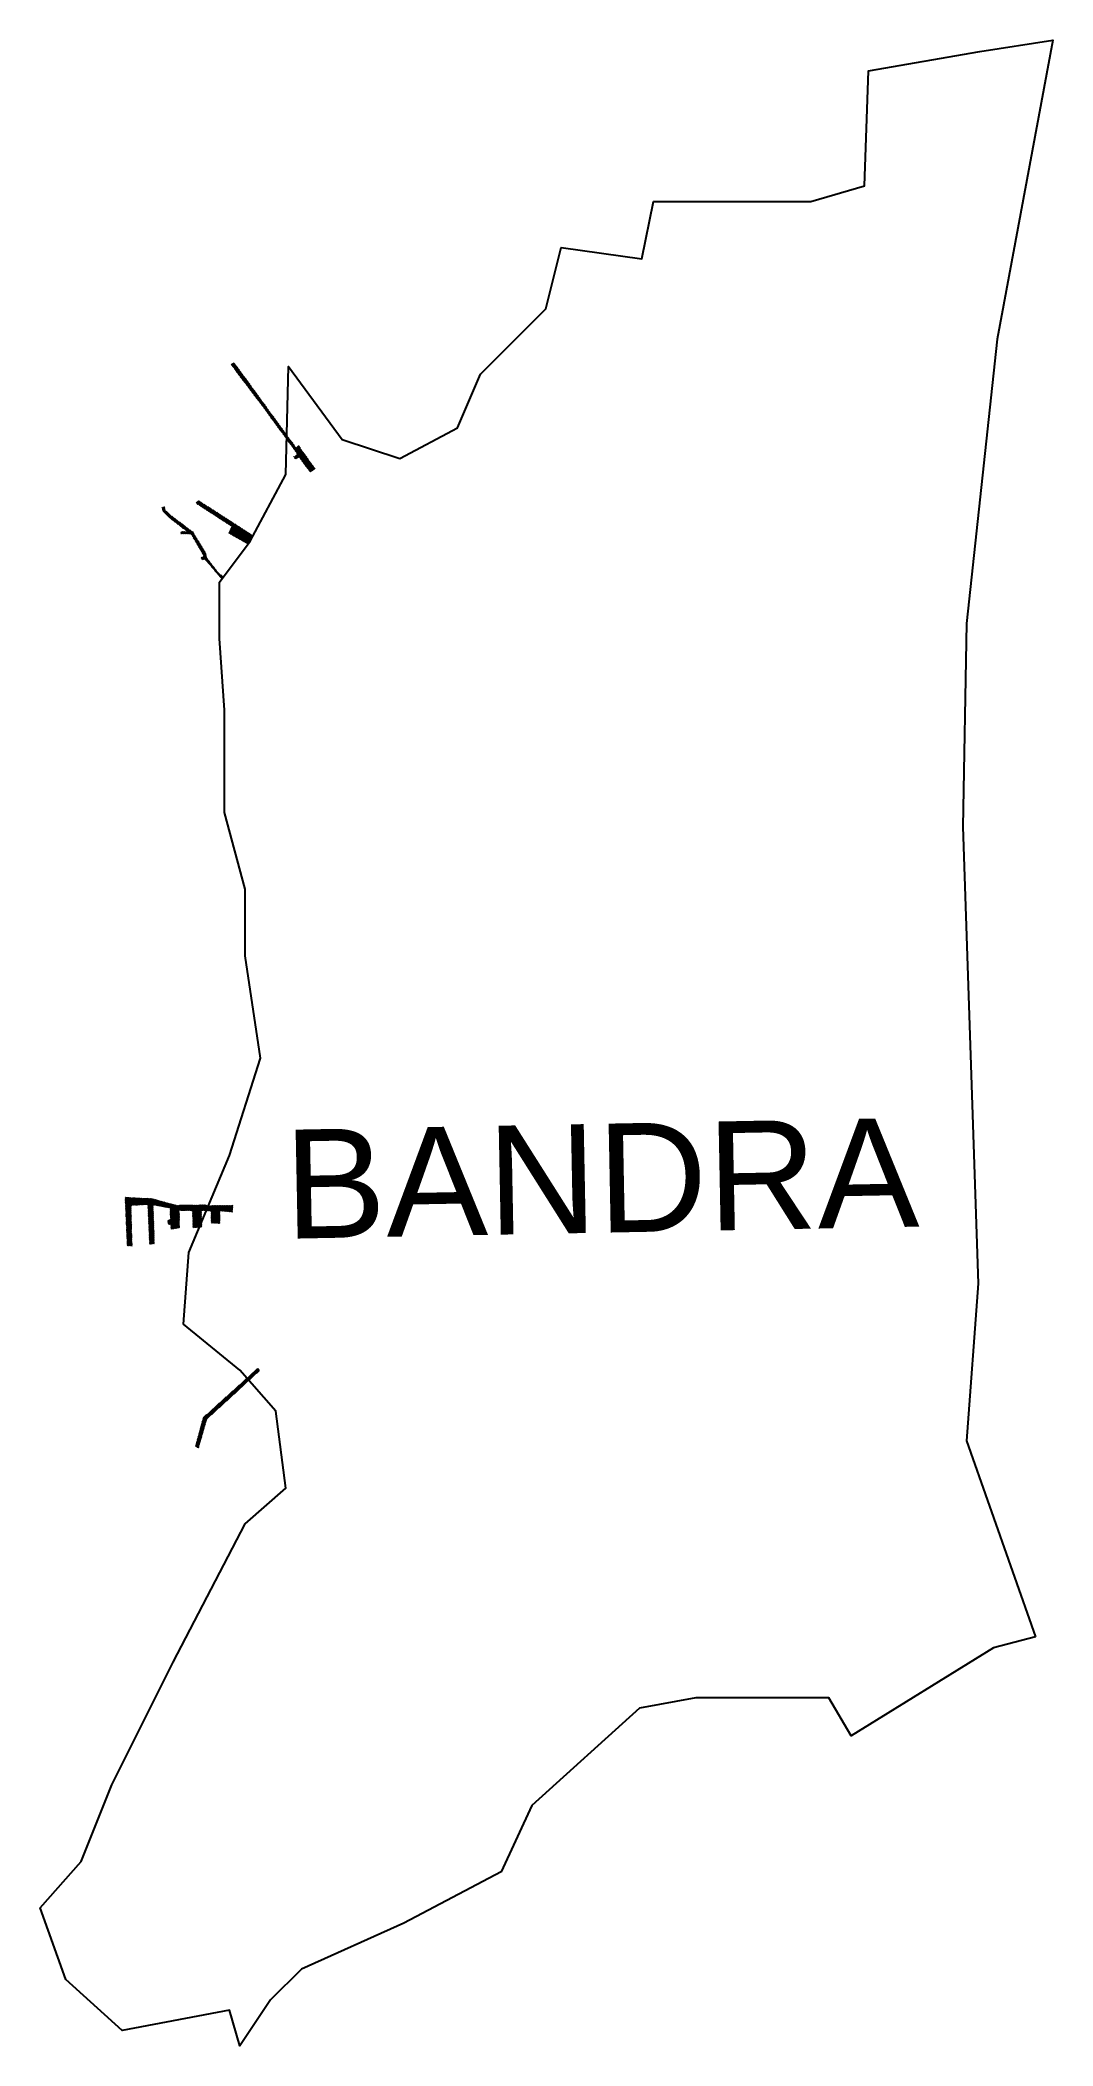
# Model space of a CAD drawing. Header units: metres. Extents: x 270268 to 273055, y 2106718 to 2112242.
import ezdxf

# ---------------------------------------------------------------- set-up
doc = ezdxf.new("R2010")
doc.units = ezdxf.units.M
doc.header["$MEASUREMENT"] = 0
for name, color, linetype in [('JETTY', 51, 'Continuous'), ('JETTY HATCH', 200, 'Continuous'), ('village', 3, 'Continuous'), ('VILLAGE NAME', 250, 'Continuous')]:
    doc.layers.add(name, color=color, linetype=linetype)
doc.styles.get("Standard").update_dxf_attribs({"font": 'arial.ttf'})

msp = doc.modelspace()

# ---------------------------------------------------------------- hatches: boundary and pattern name
at = {"layer": 'JETTY HATCH'}
h = msp.add_hatch(dxfattribs=at)
h.set_pattern_fill('ANSI37', color=256, scale=10)
h.paths.add_polyline_path([(270884, 2111229.8), (270794.2, 2111348.7), (270801.2, 2111353.2), (270972.1, 2111118.8), (270978.9, 2111124.5), (271023.8, 2111061.6), (271011.2, 2111053.6), (270981.2, 2111094.9), (270970.9, 2111089.5), (270966.8, 2111094.2), (270977.3, 2111101.9)])
h = msp.add_hatch(dxfattribs=at)
h.set_pattern_fill('ANSI37', color=256, scale=10)
h.paths.add_polyline_path([(270884, 2111229.8), (270794.2, 2111348.7), (270801.2, 2111353.2), (270972.1, 2111118.8), (270978.9, 2111124.5), (271023.8, 2111061.6), (271011.2, 2111053.6), (270981.2, 2111094.9), (270970.9, 2111089.5), (270966.8, 2111094.2), (270977.3, 2111101.9)])
h = msp.add_hatch(dxfattribs=at)
h.set_pattern_fill('ANSI37', color=256, scale=10)
h.paths.add_polyline_path([(270852.4, 2110877.4), (270841.9, 2110854.1), (270788.1, 2110884.5), (270796.6, 2110902.7), (270698.2, 2110966.5), (270703.3, 2110973.4)])
h = msp.add_hatch(dxfattribs=at)
h.set_pattern_fill('ANSI37', color=256, scale=10)
h.paths.add_polyline_path([(270852.4, 2110877.4), (270841.9, 2110854.1), (270788.1, 2110884.5), (270796.6, 2110902.7), (270698.2, 2110966.5), (270703.3, 2110973.4)])
h = msp.add_hatch(dxfattribs=at)
h.set_pattern_fill('ANSI37', color=256, scale=10)
h.paths.add_polyline_path([(270771.7, 2110764.3), (270766.1, 2110760.9), (270721.4, 2110813.9), (270714.8, 2110811.5), (270711.8, 2110816.4), (270719.5, 2110821.8), (270684, 2110882.7), (270655.6, 2110883.5), (270656.5, 2110887.7), (270676, 2110887.2), (270620.4, 2110930), (270607.2, 2110944.2), (270604.5, 2110954.6), (270610.4, 2110956.3), (270612.5, 2110946), (270625.9, 2110933.4), (270688.9, 2110886.1), (270723.6, 2110828.7), (270726.2, 2110815.5), (270758.2, 2110774)])
h = msp.add_hatch(dxfattribs=at)
h.set_pattern_fill('ANSI37', color=256, scale=10)
h.paths.add_polyline_path([(270771.7, 2110764.3), (270766.1, 2110760.9), (270721.4, 2110813.9), (270714.8, 2110811.5), (270711.8, 2110816.4), (270719.5, 2110821.8), (270684, 2110882.7), (270655.6, 2110883.5), (270656.5, 2110887.7), (270676, 2110887.2), (270620.4, 2110930), (270607.2, 2110944.2), (270604.5, 2110954.6), (270610.4, 2110956.3), (270612.5, 2110946), (270625.9, 2110933.4), (270688.9, 2110886.1), (270723.6, 2110828.7), (270726.2, 2110815.5), (270758.2, 2110774)])
h = msp.add_hatch(dxfattribs=at)
h.set_pattern_fill('ANSI37', color=256, scale=10)
h.paths.add_polyline_path([(270798.2, 2109032), (270797, 2109015.4), (270762.9, 2109018.6), (270762.1, 2108983.8), (270739.4, 2108985.4), (270739.8, 2109017.8), (270710.7, 2109019.8), (270711.9, 2108974.1), (270689.6, 2108972.5), (270688, 2109019), (270649.9, 2109020.2), (270651.2, 2108971.7), (270628.9, 2108968.4), (270628.3, 2108981.1), (270621, 2108981.3), (270620.2, 2108992.1), (270627.5, 2108993), (270626.7, 2109026.4), (270577.9, 2109035), (270581.7, 2108927.9), (270570, 2108926.9), (270565.1, 2109036.4), (270517, 2109033.6), (270521, 2108922.4), (270508.8, 2108921.9), (270502.9, 2109048.3), (270502.3, 2109054.7), (270575.1, 2109050.6), (270642.7, 2109032.8), (270720, 2109033.7), (270729.8, 2109030.9)])
h = msp.add_hatch(dxfattribs=at)
h.set_pattern_fill('ANSI37', color=256, scale=10)
h.paths.add_polyline_path([(270798.2, 2109032), (270797, 2109015.4), (270762.9, 2109018.6), (270762.1, 2108983.8), (270739.4, 2108985.4), (270739.8, 2109017.8), (270710.7, 2109019.8), (270711.9, 2108974.1), (270689.6, 2108972.5), (270688, 2109019), (270649.9, 2109020.2), (270651.2, 2108971.7), (270628.9, 2108968.4), (270628.3, 2108981.1), (270621, 2108981.3), (270620.2, 2108992.1), (270627.5, 2108993), (270626.7, 2109026.4), (270577.9, 2109035), (270581.7, 2108927.9), (270570, 2108926.9), (270565.1, 2109036.4), (270517, 2109033.6), (270521, 2108922.4), (270508.8, 2108921.9), (270502.9, 2109048.3), (270502.3, 2109054.7), (270575.1, 2109050.6), (270642.7, 2109032.8), (270720, 2109033.7), (270729.8, 2109030.9)])
h = msp.add_hatch(dxfattribs=at)
h.set_pattern_fill('ANSI37', color=256, scale=10)
h.paths.add_polyline_path([(270867.3, 2108583.5), (270871.3, 2108577.5), (270726.8, 2108445.4), (270703.4, 2108364.8), (270696.5, 2108369.2), (270717.9, 2108448.6)])
h = msp.add_hatch(dxfattribs=at)
h.set_pattern_fill('ANSI37', color=256, scale=10)
h.paths.add_polyline_path([(270867.3, 2108583.5), (270871.3, 2108577.5), (270726.8, 2108445.4), (270703.4, 2108364.8), (270696.5, 2108369.2), (270717.9, 2108448.6)])

# ---------------------------------------------------------------- linework, layer by layer
at = {"layer": 'JETTY', "const_width": 0.1}
for points in [[(270884, 2111229.8), (270794.2, 2111348.7), (270801.2, 2111353.2), (270972.1, 2111118.8), (270978.9, 2111124.5), (271023.8, 2111061.6), (271011.2, 2111053.6), (270981.2, 2111094.9), (270970.9, 2111089.5), (270966.8, 2111094.2), (270977.3, 2111101.9)], [(270884, 2111229.8), (270794.2, 2111348.7), (270801.2, 2111353.2), (270972.1, 2111118.8), (270978.9, 2111124.5), (271023.8, 2111061.6), (271011.2, 2111053.6), (270981.2, 2111094.9), (270970.9, 2111089.5), (270966.8, 2111094.2), (270977.3, 2111101.9)], [(270852.4, 2110877.4), (270841.9, 2110854.1), (270788.1, 2110884.5), (270796.6, 2110902.7), (270698.2, 2110966.5), (270703.3, 2110973.4)], [(270852.4, 2110877.4), (270841.9, 2110854.1), (270788.1, 2110884.5), (270796.6, 2110902.7), (270698.2, 2110966.5), (270703.3, 2110973.4)], [(270771.7, 2110764.3), (270766.1, 2110760.9), (270721.4, 2110813.9), (270714.8, 2110811.5), (270711.8, 2110816.4), (270719.5, 2110821.8), (270684, 2110882.7), (270655.6, 2110883.5), (270656.5, 2110887.7), (270676, 2110887.2), (270620.4, 2110930), (270607.2, 2110944.2), (270604.5, 2110954.6), (270610.4, 2110956.3), (270612.5, 2110946), (270625.9, 2110933.4), (270688.9, 2110886.1), (270723.6, 2110828.7), (270726.2, 2110815.5), (270758.2, 2110774)], [(270771.7, 2110764.3), (270766.1, 2110760.9), (270721.4, 2110813.9), (270714.8, 2110811.5), (270711.8, 2110816.4), (270719.5, 2110821.8), (270684, 2110882.7), (270655.6, 2110883.5), (270656.5, 2110887.7), (270676, 2110887.2), (270620.4, 2110930), (270607.2, 2110944.2), (270604.5, 2110954.6), (270610.4, 2110956.3), (270612.5, 2110946), (270625.9, 2110933.4), (270688.9, 2110886.1), (270723.6, 2110828.7), (270726.2, 2110815.5), (270758.2, 2110774)], [(270798.2, 2109032), (270797, 2109015.4), (270762.9, 2109018.6), (270762.1, 2108983.8), (270739.4, 2108985.4), (270739.8, 2109017.8), (270710.7, 2109019.8), (270711.9, 2108974.1), (270689.6, 2108972.5), (270688, 2109019), (270649.9, 2109020.2), (270651.2, 2108971.7), (270628.9, 2108968.4), (270628.3, 2108981.1), (270621, 2108981.3), (270620.2, 2108992.1), (270627.5, 2108993), (270626.7, 2109026.4), (270577.9, 2109035), (270581.7, 2108927.9), (270570, 2108926.9), (270565.1, 2109036.4), (270517, 2109033.6), (270521, 2108922.4), (270508.8, 2108921.9), (270502.9, 2109048.3), (270502.3, 2109054.7), (270575.1, 2109050.6), (270642.7, 2109032.8), (270720, 2109033.7), (270729.8, 2109030.9)], [(270798.2, 2109032), (270797, 2109015.4), (270762.9, 2109018.6), (270762.1, 2108983.8), (270739.4, 2108985.4), (270739.8, 2109017.8), (270710.7, 2109019.8), (270711.9, 2108974.1), (270689.6, 2108972.5), (270688, 2109019), (270649.9, 2109020.2), (270651.2, 2108971.7), (270628.9, 2108968.4), (270628.3, 2108981.1), (270621, 2108981.3), (270620.2, 2108992.1), (270627.5, 2108993), (270626.7, 2109026.4), (270577.9, 2109035), (270581.7, 2108927.9), (270570, 2108926.9), (270565.1, 2109036.4), (270517, 2109033.6), (270521, 2108922.4), (270508.8, 2108921.9), (270502.9, 2109048.3), (270502.3, 2109054.7), (270575.1, 2109050.6), (270642.7, 2109032.8), (270720, 2109033.7), (270729.8, 2109030.9)], [(270867.3, 2108583.5), (270871.3, 2108577.5), (270726.8, 2108445.4), (270703.4, 2108364.8), (270696.5, 2108369.2), (270717.9, 2108448.6)], [(270867.3, 2108583.5), (270871.3, 2108577.5), (270726.8, 2108445.4), (270703.4, 2108364.8), (270696.5, 2108369.2), (270717.9, 2108448.6)]]:
    msp.add_lwpolyline(points, close=True, dxfattribs=at)
at = {"layer": 'village', "color": 3, "true_color": 0x00ff00}
msp.add_polyline3d([(273008, 2107844.8, 0), (272891.7, 2107814.5, 0), (272500.5, 2107571.3, 0), (272438.8, 2107676.3, 0), (272072.3, 2107676.3, 0), (271917.3, 2107648.1, 0), (271621.2, 2107380.3, 0), (271536.7, 2107197, 0), (271268.8, 2107056.1, 0), (270986.9, 2106929.2, 0), (270902.3, 2106844.6, 0), (270817.7, 2106717.8, 0), (270789.5, 2106816.4, 0), (270493.5, 2106760, 0), (270338.4, 2106901, 0), (270268, 2107098.4, 0), (270380.7, 2107225.2, 0), (270465.3, 2107436.7, 0), (270634.5, 2107775, 0), (270831.8, 2108155.6, 0), (270944.6, 2108254.3, 0), (270916.4, 2108465.7, 0), (270817.7, 2108578.5, 0), (270662.7, 2108705.4, 0), (270676.8, 2108902.7, 0), (270789.5, 2109170.6, 0), (270874.1, 2109438.4, 0), (270831.8, 2109720.4, 0), (270831.8, 2109903.6, 0), (270775.4, 2110115.1, 0), (270775.4, 2110397, 0), (270761.3, 2110594.3, 0), (270761.3, 2110749.4, 0), (270845.9, 2110862.2, 0), (270944.6, 2111045.4, 0), (270951.4, 2111343.6, 0), (271099.4, 2111142.7, 0), (271258, 2111089.9, 0), (271416.6, 2111174.4, 0), (271480, 2111322.5, 0), (271659.7, 2111502.2, 0), (271702, 2111671.4, 0), (271924.1, 2111639.6, 0), (271955.8, 2111798.2, 0), (272389.2, 2111798.2, 0), (272537.3, 2111840.5, 0), (272547.8, 2112157.7, 0), (272854.4, 2112210.6, 0), (273055.3, 2112242.3, 0), (272902.3, 2111418.3, 0), (272817.7, 2110635.9, 0), (272807.1, 2110075.6, 0), (272849.4, 2108817.5, 0), (272817.7, 2108384, 0)], close=True, dxfattribs=at)

# ---------------------------------------------------------------- texts
at = {"layer": 'VILLAGE NAME', "insert": (270936.8, 2109240.7), "char_height": 300, "attachment_point": 1, "rotation": 1.1028}
msp.add_mtext_dynamic_manual_height_columns('{\\fArial|b0|i0|c0|p34;BANDRA}', width=2578.433, gutter_width=1928.7, heights=[0], dxfattribs=at)

doc.saveas('drawing.dxf')
